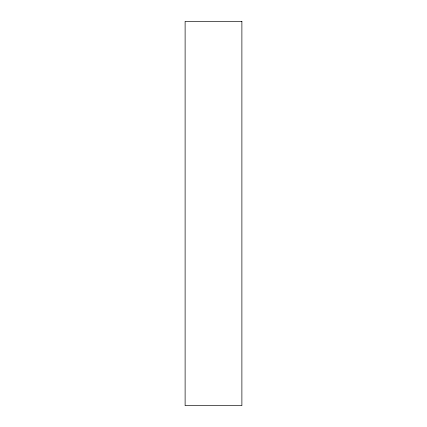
<?xml version="1.0" encoding="UTF-8"?>
<svg xmlns="http://www.w3.org/2000/svg" width="427" height="427" viewBox="0 0 427 427"><rect width="100%" height="100%" fill="white"/><g stroke="black" fill="none" stroke-linecap="round" stroke-linejoin="round"><path stroke-width="0.64" d="M241.885 21.35L185.115 21.35L185.115 405.65L241.885 405.65L241.885 21.35"/></g></svg>
